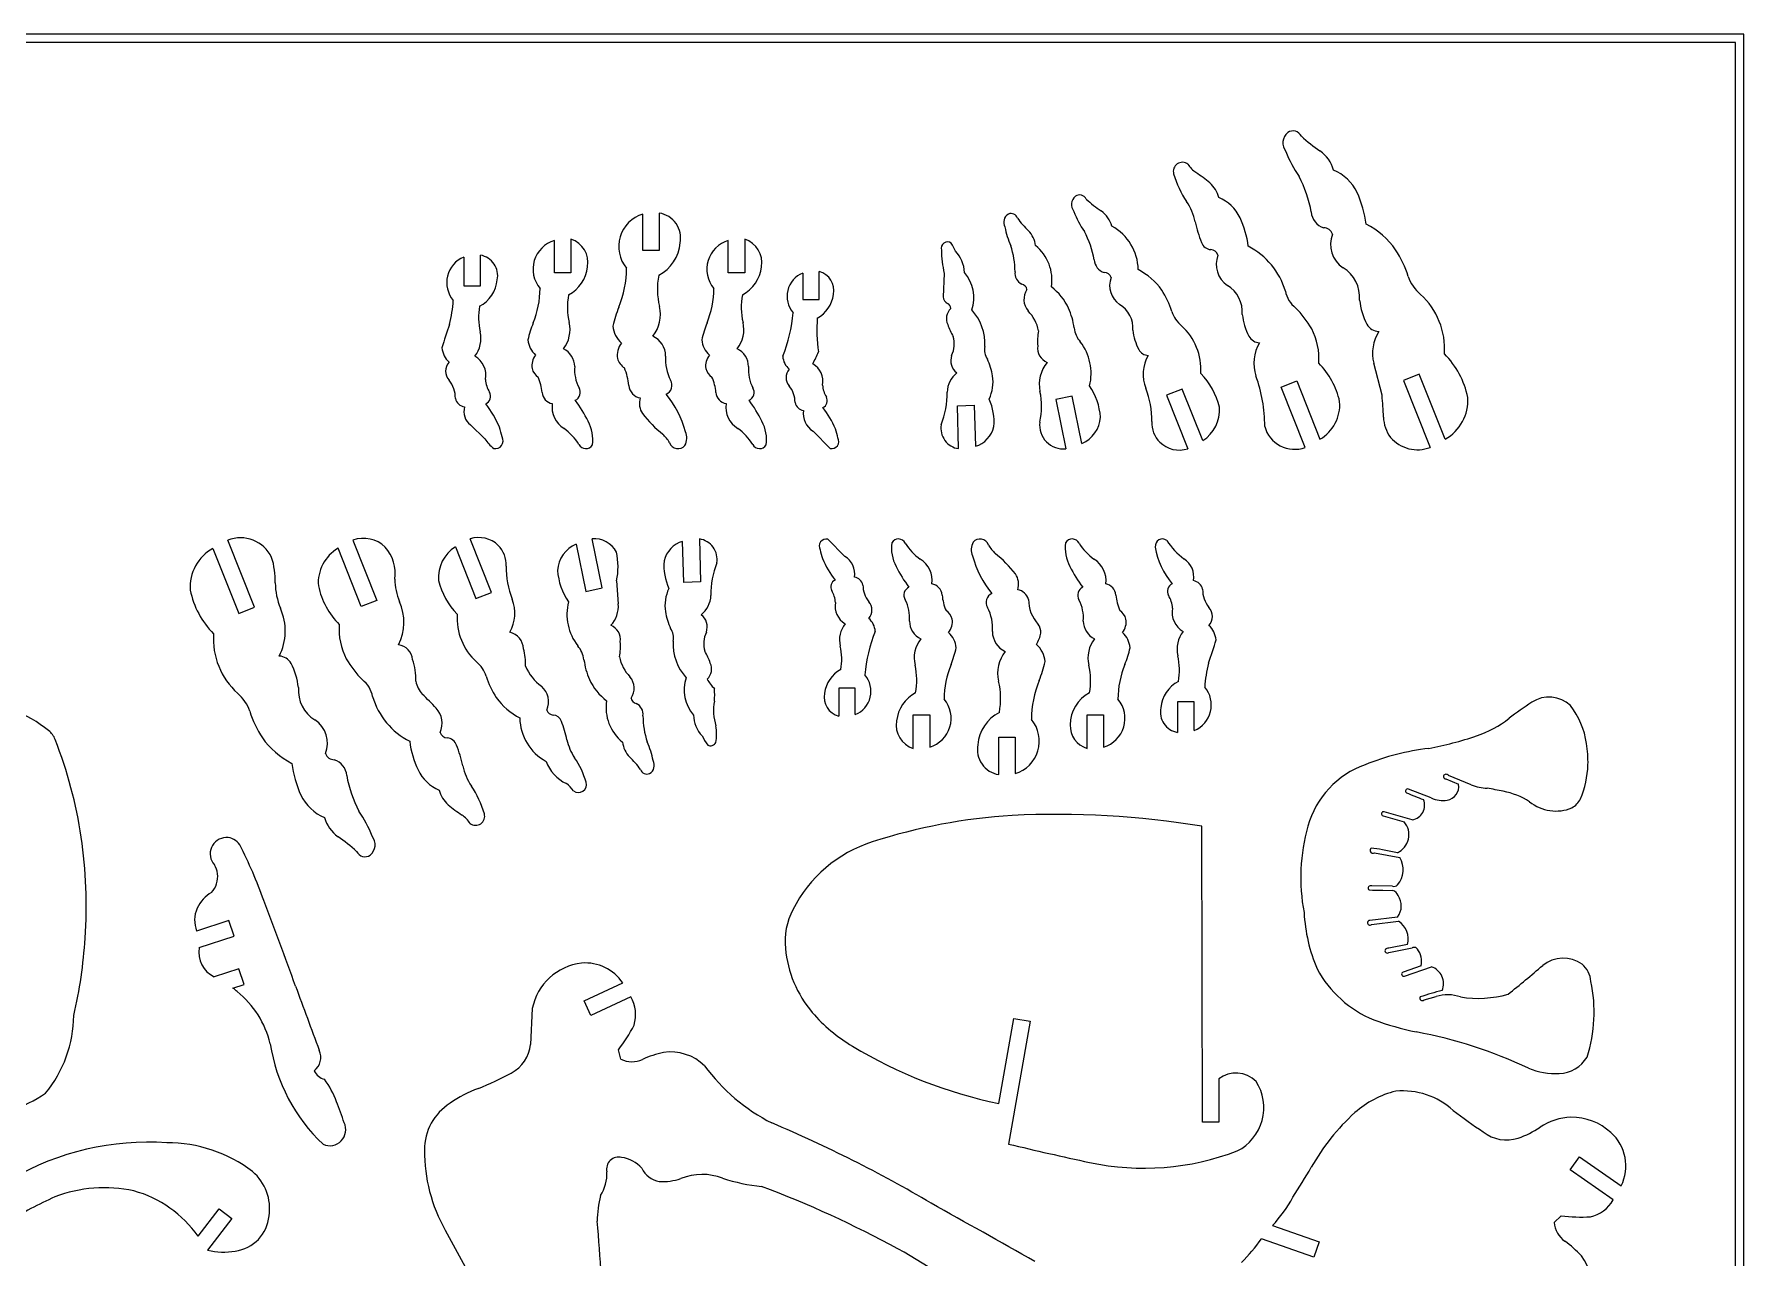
# Model space of a CAD drawing. Extents: x 0 to 427, y 0 to 340.
# Drawn here: x 210.9 to 426.7, y 185.9 to 340.3 of the extents above; entities that cross this region are included whole.
import ezdxf

# ---------------------------------------------------------------- set-up
doc = ezdxf.new("R2010")
doc.units = 0
doc.header["$MEASUREMENT"] = 0
doc.layers.add('RED', color=1, linetype='CONTINUOUS')
doc.layers.add('WHITE', color=7, linetype='CONTINUOUS')

msp = doc.modelspace()

# ---------------------------------------------------------------- linework, layer by layer
at = {"layer": 'RED', "linetype": 'Continuous'}
for p, q in [((425.684122, 339.305709), (1.04, 339.305709)), ((425.684122, 1.04), (425.684122, 339.305709))]:
    msp.add_line(p, q, dxfattribs=at)
at = {"layer": 'WHITE', "linetype": 'Continuous'}
for p, q in [((426.724122, 340.345709), (0, 340.345709)), ((426.724122, 0), (426.724122, 340.345709)), ((287.754454, 313.024105), (287.754454, 317.630223)), ((289.834454, 317.769395), (289.834454, 313.024105)), ((276.60593, 310.207153), (276.605929, 314.294255)), ((278.685932, 314.466641), (278.685933, 310.207153)), ((289.834454, 313.024105), (287.754454, 313.024105)), ((298.544427, 310.207153), (298.544426, 314.294255)), ((300.62443, 314.466641), (300.62443, 310.207153)), ((265.158375, 312.202811), (265.158376, 308.563991)), ((267.279976, 308.563991), (267.279976, 312.450267)), ((278.685933, 310.207153), (276.60593, 310.207153)), ((300.62443, 310.207153), (298.544427, 310.207153)), ((307.939538, 310.191872), (307.939538, 306.855697)), ((310.019538, 306.855697), (310.019538, 310.385817)), ((325.811424, 310.154773), (325.685432, 307.190168)), ((265.158376, 308.563991), (267.279976, 308.563991)), ((307.939538, 306.855697), (310.019538, 306.855697)), ((381.062342, 294.76041), (380.024182, 298.797182)), ((368.322499, 295.779913), (370.293269, 296.565567)), ((371.352913, 288.178284), (368.322499, 295.779913)), ((370.293269, 296.565567), (373.228034, 289.203868)), ((385.750419, 297.41402), (383.779649, 296.628365)), ((383.779649, 296.628365), (387.14741, 288.180522)), ((389.021797, 289.207947), (385.750419, 297.41402)), ((327.460624, 293.443269), (329.581252, 293.5075)), ((329.581252, 293.5075), (329.738197, 288.325781)), ((341.948389, 294.643981), (339.871132, 294.212484)), ((339.871132, 294.212484), (341.16241, 287.996184)), ((343.18926, 288.670347), (341.948389, 294.643981)), ((355.825825, 295.552162), (353.855056, 294.766508)), ((353.855056, 294.766508), (356.546781, 288.014461)), ((358.423337, 289.036446), (355.825825, 295.552162)), ((327.62475, 288.024468), (327.460624, 293.443269)), ((267.823529, 289.27681), (265.999814, 291.018272)), ((311.402364, 288.056365), (309.253379, 290.220912)), ((238.739444, 268.019097), (235.371684, 276.46694)), ((251.16618, 276.469178), (254.196594, 268.86755)), ((268.664037, 269.880954), (265.972312, 276.633001)), ((282.647961, 270.434979), (281.356683, 276.651278)), ((292.937841, 271.139963), (292.780896, 276.321681)), ((294.894343, 276.622994), (295.058469, 271.204193)), ((311.116729, 276.591097), (313.265714, 274.426551)), ((233.497296, 275.439515), (236.768674, 267.233443)), ((252.225824, 268.081896), (249.291059, 275.443595)), ((264.095756, 275.611016), (266.693268, 269.095301)), ((279.329834, 275.977115), (280.570704, 270.003481)), ((266.693268, 269.095301), (268.664037, 269.880954)), ((280.570704, 270.003481), (282.647961, 270.434979)), ((284.436647, 271.32766), (284.661633, 268.418657)), ((295.058469, 271.204193), (292.937841, 271.139963)), ((236.768674, 267.233443), (238.739444, 268.019097)), ((254.196594, 268.86755), (252.225824, 268.081896)), ((314.579555, 257.791766), (312.499555, 257.791766)), ((312.499555, 257.791766), (312.499555, 254.261645)), ((314.579555, 254.455591), (314.579555, 257.791766)), ((357.360717, 256.083471), (355.239117, 256.083471)), ((355.239117, 256.083471), (355.239117, 252.197196)), ((357.360718, 252.444652), (357.360717, 256.083471)), ((321.894664, 250.180821), (321.894663, 254.440309)), ((321.894663, 254.440309), (323.974666, 254.440309)), ((323.974666, 254.440309), (323.974667, 250.353208)), ((343.833161, 250.180821), (343.833161, 254.440309)), ((343.833161, 254.440309), (345.913163, 254.440309)), ((345.913163, 254.440309), (345.913164, 250.353208)), ((332.684639, 246.878067), (332.684639, 251.623357)), ((332.684639, 251.623357), (334.764639, 251.623357)), ((334.764639, 251.623357), (334.764639, 247.01724)), ((389.120855, 246.328883), (390.729138, 245.654686)), ((392.330318, 245.569871), (389.471153, 246.768431)), ((387.276625, 243.932933), (384.391563, 245.048155)), ((381.010252, 242.0008), (381.005374, 241.983445)), ((384.883105, 241.183989), (381.332605, 242.181726)), ((358.381528, 202.998325), (358.326661, 240.353235)), ((381.1863, 241.661092), (383.871042, 240.906645)), ((382.999573, 237.011753), (381.104276, 237.37544)), ((380.09693, 237.018072), (383.295243, 236.40435)), ((382.395002, 232.794832), (379.79129, 232.826382)), ((381.145825, 232.269129), (382.433061, 232.253531)), ((383.02287, 228.897699), (379.503776, 228.469884)), ((235.524447, 228.458928), (231.435788, 227.120773)), ((236.171429, 226.482109), (235.524447, 228.458928)), ((379.751193, 227.95518), (383.144605, 228.367717)), ((231.756226, 225.03708), (236.171429, 226.482109)), ((384.28764, 225.430869), (381.905142, 224.971009)), ((381.921517, 224.423388), (384.853107, 224.989231)), ((236.790247, 222.363602), (233.665141, 221.340803)), ((237.43723, 220.386783), (236.790247, 222.363602)), ((386.002804, 222.741503), (383.713992, 221.937735)), ((383.893178, 221.427483), (387.285649, 222.618826)), ((236.0233, 219.924026), (237.43723, 220.386783)), ((280.343333, 218.299689), (285.229939, 220.57918)), ((383.553977, 221.604507), (383.559949, 221.587498)), ((281.200658, 216.461816), (280.343333, 218.299689)), ((286.259097, 218.821462), (281.200658, 216.461816)), ((386.365451, 218.433899), (387.899721, 218.863123)), ((273.811081, 217.337878), (273.598433, 212.817149)), ((332.712244, 205.367337), (334.606265, 216.108865)), ((334.606265, 216.108865), (336.654665, 215.747677)), ((336.654665, 215.747677), (333.920072, 200.239031)), ((285.000435, 210.944762), (284.684958, 212.12214)), ((360.453482, 208.478078), (360.461526, 203.00138)), ((360.461526, 203.00138), (358.381528, 202.998325)), ((404.825392, 196.979751), (405.988374, 198.641153)), ((405.988374, 198.641153), (411.257775, 194.952572)), ((410.250126, 193.182437), (404.825392, 196.979751)), ((231.616649, 188.590906), (234.27976, 192.059507)), ((234.27976, 192.059507), (235.888331, 190.824483)), ((235.888331, 190.824483), (232.830835, 186.842211)), ((367.228877, 189.939507), (373.131158, 187.896411)), ((402.799373, 190.33412), (403.661273, 191.19602)), ((262.813987, 189.363648), (265.356136, 184.732272)), ((372.467777, 185.979979), (365.851168, 188.270344)), ((373.131158, 187.896411), (372.467777, 185.979979))]:
    msp.add_line(p, q, dxfattribs=at)
for centre, radius, start, end in [((369.811407, 326.916535), 1.216301, 27.972053, 122.565668), ((370.266914, 326.620336), 1.725773, 130.038771, 219.005743), ((383.068264, 340.276378), 17.663078, 226.391738, 236.14856), ((355.857516, 323.027835), 1.141847, 51.990316, 196.337736), ((360.23086, 326.459923), 4.459093, 214.605463, 233.406655), ((382.448984, 330.638124), 14.454272, 200.67782, 214.834161), ((370.732402, 322.034581), 4.358837, 15.442485, 55.053441), ((366.78683, 326.231607), 12.531055, 196.337743, 214.037508), ((344.883259, 303.925875), 22.809452, 50.693935, 56.198197), ((356.664622, 318.678209), 3.938099, 15.480945, 47.36101), ((356.470369, 314.990418), 15.932653, 10.537422, 27.639966), ((372.727347, 317.902068), 5.734645, 25.432425, 67.370412), ((343.241943, 318.83865), 1.380618, 130.038743, 219.00577), ((342.877539, 319.075611), 0.97304, 27.971964, 122.56567), ((353.48306, 329.763532), 14.130523, 226.39177, 236.14855), ((358.473965, 314.965528), 5.16118, 25.432425, 67.370407), ((365.063097, 314.470281), 14.131246, 7.649983, 24.653269), ((288.96871, 313.547631), 4.25934, 106.563672, 219.968228), ((289.307651, 314.586167), 3.226524, 349.520209, 80.603093), ((334.513143, 316.595159), 1.208041, 120.038784, 209.00575), ((334.235137, 316.854717), 0.851411, 17.972054, 112.565678), ((352.987662, 322.052909), 11.563485, 200.67784, 214.834098), ((343.614334, 315.170045), 3.487071, 15.442486, 55.053434), ((350.464935, 315.206798), 7.165408, 11.633894, 34.037507), ((374.360373, 318.026496), 2.229404, 183.145999, 252.909689), ((343.399438, 317.884112), 10.11801, 190.67783, 204.834143), ((344.997874, 324.453091), 12.364127, 216.391722, 226.148566), ((334.27662, 313.377316), 3.051186, 5.442487, 45.053451), ((332.204684, 309.534706), 12.746148, 10.537448, 27.639958), ((343.93629, 310.525684), 6.347735, 0.883295, 61.39366), ((373.194075, 320.01127), 16.06611, 192.069949, 201.781844), ((351.57614, 311.876919), 12.718121, 7.649983, 24.65327), ((373.721665, 314.746474), 1.14918, 18.406469, 90.821017), ((378.109724, 313.811251), 3.54396, 158.51359, 236.342203), ((374.207209, 307.011705), 10.52918, 35.470205, 62.502888), ((277.683363, 310.671688), 3.779399, 106.563682, 219.968222), ((277.753204, 311.52558), 3.085421, 349.8799, 72.404103), ((287.383996, 314.446437), 5.115935, 297.681395, 354.985898), ((299.621861, 310.671688), 3.779399, 106.563682, 219.968222), ((299.691702, 311.52558), 3.085421, 349.8799, 72.404101), ((326.216748, 313.31437), 0.802882, 53.417998, 195.7867), ((337.623021, 313.123247), 12.178902, 180.128462, 194.107328), ((314.606256, 307.118084), 13.890391, 24.892999, 29.50497), ((324.317865, 310.150774), 4.032564, 1.412484, 44.254721), ((323.588617, 310.254916), 11.152862, 0.537426, 17.639962), ((333.848374, 309.326318), 5.554271, 350.883305, 51.393652), ((359.540802, 314.485194), 1.338639, 198.991621, 266.258813), ((359.3874, 312.139208), 1.012357, 18.001441, 86.258815), ((359.840097, 305.206654), 9.422795, 16.665582, 62.568474), ((372.321158, 306.123765), 12.585944, 16.818456, 33.779748), ((266.475155, 308.991101), 3.471166, 112.293307, 220.295297), ((266.779624, 309.837508), 2.660236, 349.114673, 79.158927), ((276.277215, 311.469217), 4.539474, 297.681388, 353.856849), ((272.642005, 310.854162), 13.062413, 337.730539, 359.813265), ((298.215712, 311.469217), 4.539474, 297.681388, 353.856849), ((346.516712, 311.963578), 1.783524, 183.146001, 252.909671), ((363.317333, 311.283721), 3.188872, 158.507318, 236.330444), ((373.836924, 307.114453), 4.401057, 355.689892, 58.361259), ((265.20761, 309.732568), 4.203216, 297.681396, 354.574369), ((299.251821, 308.162626), 9.651801, 169.533075, 193.104618), ((309.1468, 307.247283), 3.182465, 112.293309, 220.295306), ((309.40271, 308.000449), 2.46383, 348.130159, 75.501574), ((324.777725, 307.102198), 4.760802, 340.883291, 41.393647), ((336.290418, 310.173287), 1.560582, 173.145992, 242.909729), ((335.451417, 307.989791), 0.804426, 8.406445, 80.820987), ((346.005744, 309.339559), 0.919345, 18.406506, 90.820986), ((349.515507, 308.591318), 2.834554, 158.507328, 236.330427), ((346.39418, 303.151746), 8.423344, 35.470203, 62.502888), ((359.472032, 305.257192), 3.96105, 355.719182, 58.368593), ((389.083477, 311.320142), 4.964461, 198.25084, 230.276482), ((250.116106, 307.338691), 13.724312, 344.608372, 357.525736), ((263.196328, 308.281722), 11.590563, 337.730559, 359.813248), ((286.807781, 305.893463), 8.564244, 169.53308, 193.104606), ((285.134826, 308.281722), 11.590563, 337.730559, 359.813248), ((308.746274, 305.893463), 8.564239, 169.533076, 193.104617), ((307.984678, 307.927082), 3.85363, 297.6814, 353.542308), ((326.57772, 307.174463), 0.892426, 178.991622, 246.258828), ((338.091463, 306.849041), 2.232657, 145.694031, 219.958871), ((334.845945, 302.59869), 7.370426, 25.470204, 52.502888), ((344.885355, 302.441399), 10.068739, 16.818449, 33.779769), ((372.171564, 308.496614), 3.356321, 190.08364, 233.046031), ((387.223091, 307.861682), 9.061903, 186.831995, 207.120824), ((379.662052, 300.610278), 9.302657, 356.122583, 47.800558), ((274.95814, 304.569833), 7.92986, 169.533083, 193.104595), ((298.566817, 300.270841), 14.939433, 157.847945, 167.491285), ((285.588802, 304.949743), 4.383971, 321.571197, 13.514979), ((287.996199, 306.699335), 18.784077, 338.078281, 355.388445), ((330.32076, 303.1371), 20.591981, 176.164555, 188.088359), ((327.867887, 304.431832), 1.78995, 134.146376, 204.714989), ((325.946704, 305.73977), 0.674905, 358.001435, 66.258815), ((324.649585, 301.293569), 6.281864, 356.665586, 42.568476), ((332.839343, 301.939299), 4.961715, 11.191838, 44.469815), ((333.437831, 302.21583), 8.810164, 6.818456, 23.779743), ((346.097464, 303.234405), 3.52093, 355.719168, 58.368627), ((358.295186, 306.598488), 3.971558, 198.250781, 230.276515), ((371.525168, 305.930242), 8.160837, 186.817297, 207.082636), ((360.73021, 296.499435), 13.250486, 30.172953, 44.668119), ((298.869211, 290.812176), 37.785414, 160.063726, 164.760198), ((263.732691, 301.930153), 3.601839, 321.5712, 13.514971), ((286.199848, 298.890958), 13.255946, 157.847903, 167.491327), ((274.684303, 303.042607), 3.889985, 321.571195, 13.514983), ((287.213198, 303.763008), 3.24136, 184.538127, 228.660148), ((287.837709, 299.690573), 2.79788, 0.378049, 64.932687), ((308.138345, 298.890958), 13.255946, 157.847903, 167.491327), ((296.622799, 303.042608), 3.889986, 321.5712, 13.51497), ((342.694866, 310.275196), 17.724314, 201.833117, 207.157971), ((323.768747, 301.218981), 3.300429, 334.162033, 17.019637), ((344.215932, 301.608612), 6.636554, 168.758788, 185.335284), ((345.624836, 303.760511), 3.475123, 188.250838, 220.276481), ((356.81136, 303.83267), 7.254078, 186.817297, 207.082635), ((350.758054, 298.030603), 7.442126, 356.122584, 47.800561), ((365.680615, 303.011537), 1.629509, 209.270515, 267.440867), ((365.178238, 299.476399), 7.916073, 355.36529, 27.725877), ((380.734736, 304.619857), 1.810565, 209.414407, 267.440859), ((384.960123, 300.079175), 5.099708, 147.608487, 194.55952), ((265.067279, 300.955138), 2.663074, 184.538093, 228.660183), ((276.12565, 301.989588), 2.876111, 184.538004, 228.660228), ((276.679803, 298.37604), 2.482615, 0.378033, 64.932698), ((286.922347, 299.817931), 2.389041, 140.753409, 189.609327), ((298.064147, 301.989588), 2.876111, 184.538004, 228.660228), ((298.618301, 298.376041), 2.482614, 0.378028, 64.93271), ((280.82805, 313.001054), 31.780242, 333.299023, 336.325101), ((333.124928, 300.542862), 2.237542, 170.08357, 213.04606), ((339.563575, 300.7297), 1.972895, 172.373865, 246.581715), ((337.82821, 297.52271), 6.511858, 346.122579, 37.800569), ((351.616202, 301.238267), 1.448452, 209.270515, 267.440851), ((369.908132, 298.793086), 5.0203, 148.93444, 198.422091), ((381.081169, 292.233596), 11.038138, 11.814038, 44.57926), ((264.581212, 297.810938), 1.711978, 138.035423, 221.974182), ((265.183433, 297.291758), 2.763667, 349.006791, 60.262092), ((275.867589, 298.489047), 2.119849, 140.753469, 189.609301), ((275.642614, 298.663505), 1.938514, 195.815475, 235.70398), ((284.053169, 297.984603), 4.907778, 175.233446, 207.806056), ((286.668815, 300.014547), 2.184691, 195.815516, 235.703872), ((278.860093, 295.3794), 7.160788, 4.980459, 23.281504), ((296.147408, 299.249428), 5.531009, 175.233438, 207.806057), ((297.806086, 298.489047), 2.119849, 140.753469, 189.609301), ((297.581111, 298.663505), 1.938514, 195.815475, 235.70398), ((305.991666, 297.984603), 4.907778, 175.233446, 207.806056), ((307.856018, 299.87968), 2.441583, 184.538097, 228.660182), ((307.410378, 296.996987), 1.569591, 138.035423, 221.974183), ((307.962512, 296.520988), 2.533809, 349.006773, 60.262099), ((328.592888, 299.13533), 1.962745, 160.807661, 232.246624), ((323.221851, 295.635873), 8.833651, 10.172952, 24.66813), ((342.186785, 296.150959), 4.390173, 140.907045, 191.769798), ((355.78096, 297.385479), 4.865787, 150.367971, 201.007561), ((365.878351, 291.785982), 10.070285, 12.422377, 44.439566), ((260.356265, 294.348705), 3.753016, 0.285179, 38.129584), ((271.483119, 297.010936), 3.595172, 183.926566, 211.349158), ((268.713784, 294.550649), 6.353912, 4.980458, 23.281509), ((278.773018, 295.126775), 1.097714, 294.453553, 31.18787), ((287.715338, 296.133355), 1.726569, 184.39413, 260.916329), ((290.196739, 296.028689), 1.237111, 294.453554, 31.187868), ((290.652281, 294.550649), 6.353912, 4.980458, 23.281509), ((300.711515, 295.126775), 1.097714, 294.453553, 31.187869), ((303.536816, 293.822708), 3.440881, 0.285229, 38.129542), ((313.738239, 296.263521), 3.296151, 183.926551, 211.349195), ((329.43349, 295.024451), 3.274094, 128.592809, 177.625475), ((326.687152, 296.486615), 5.277382, 335.36529, 7.725879), ((337.352828, 291.3807), 8.196305, 4.220167, 33.973479), ((341.429304, 291.670978), 10.582258, 358.740564, 22.034897), ((351.657937, 291.168124), 9.111429, 13.183974, 44.261936), ((347.9406, 290.939644), 18.310368, 359.682841, 20.014781), ((265.489097, 294.681811), 1.415234, 192.836687, 260.515127), ((267.483399, 294.631855), 1.0595, 295.485527, 28.693184), ((258.368747, 286.131388), 12.186389, 22.185108, 38.247265), ((276.571217, 295.219644), 1.532014, 184.393976, 260.916468), ((279.431622, 293.256812), 3.134743, 171.745974, 238.922236), ((265.960733, 284.096079), 16.63235, 26.37315, 37.094317), ((289.609193, 293.728456), 2.276716, 162.09419, 214.405446), ((281.243118, 287.056037), 12.295032, 14.609318, 39.656664), ((298.509714, 295.219644), 1.532014, 184.393976, 260.916468), ((301.370119, 293.256812), 3.134743, 171.745974, 238.922236), ((287.89923, 284.096079), 16.63235, 26.37315, 37.094317), ((308.242753, 294.128113), 1.297527, 192.836681, 260.515128), ((310.071187, 294.082311), 0.97138, 295.48554, 28.693199), ((315.135442, 295.019813), 11.027657, 338.901209, 0.728911), ((324.789949, 291.363144), 7.304865, 355.591907, 23.59312), ((328.723432, 293.361556), 9.359109, 347.795405, 11.674913), ((370.659314, 293.572439), 5.067813, 300.455527, 4.298323), ((302.347985, 288.179022), 78.989017, 2.78103, 4.779442), ((386.27756, 294.113309), 5.620801, 299.224228, 3.87844), ((267.287696, 292.69663), 2.115544, 163.826025, 232.499313), ((276.3417, 289.125942), 5.098573, 352.894668, 27.553525), ((299.853176, 301.859256), 15.350485, 217.84171, 231.421965), ((298.280198, 289.125942), 5.098573, 352.894668, 27.553525), ((310.612666, 292.453392), 2.613738, 171.309399, 238.664072), ((301.714601, 286.288833), 11.172844, 22.185111, 38.247254), ((340.862042, 290.997019), 3.01583, 172.646618, 275.715983), ((341.592019, 292.278535), 3.945909, 293.877584, 355.717245), ((355.454561, 291.273969), 3.449476, 177.268013, 224.733278), ((356.03511, 292.862726), 4.510438, 301.970936, 4.877703), ((385.763998, 292.146997), 4.522056, 181.717095, 216.561252), ((271.428243, 291.452056), 4.210186, 211.108665, 233.692863), ((269.150022, 289.011793), 0.976428, 257.29863, 29.938126), ((262.100622, 287.967648), 8.042688, 10.976982, 20.110421), ((273.203396, 284.347162), 7.746059, 32.990947, 53.476655), ((285.313804, 284.973508), 6.966993, 33.295539, 44.524555), ((291.29957, 289.364742), 2.004357, 332.362579, 23.28806), ((295.141893, 284.347162), 7.746059, 32.990947, 53.476655), ((311.599195, 288.929676), 0.895217, 257.298623, 29.938127), ((305.136102, 287.972374), 7.373769, 10.97698, 20.11042), ((327.972691, 290.590898), 2.589908, 169.787027, 262.279274), ((328.790426, 291.558633), 3.368917, 286.339486, 347.015726), ((370.016105, 291.837478), 3.895735, 194.861482, 290.068693), ((385.540902, 292.368687), 4.485709, 220.536319, 290.985946), ((280.569783, 288.993884), 0.969394, 206.262562, 329.046263), ((292.207396, 289.156648), 1.128696, 198.522178, 320.253688), ((302.50828, 288.993884), 0.969394, 206.262562, 329.046263), ((355.466385, 291.373356), 3.528375, 225.744695, 287.830496), ((236.967738, 272.379918), 4.387612, 25.947219, 111.33152), ((252.507946, 272.755774), 3.948379, 46.217404, 109.866331), ((267.052708, 273.274107), 3.528375, 45.744695, 107.830496), ((281.623599, 273.497493), 3.16506, 27.864049, 94.837619), ((293.728667, 273.088829), 3.368917, 106.339486, 167.015726), ((294.546402, 274.056564), 2.589908, 349.787027, 82.279274), ((310.919898, 275.717786), 0.895217, 77.298623, 209.938127), ((320.010813, 275.653579), 0.969394, 26.262562, 149.046263), ((331.219524, 275.282721), 2.004357, 152.362579, 203.28806), ((330.311697, 275.490815), 1.128696, 18.522178, 140.253688), ((341.94931, 275.653579), 0.969394, 26.262562, 149.046263), ((353.336402, 275.726279), 0.896715, 51.730263, 187.668218), ((361.727361, 281.54929), 9.359499, 213.156697, 232.678665), ((236.241533, 270.534154), 5.620801, 119.224228, 183.87844), ((231.375043, 271.313874), 9.994448, 358.618396, 17.382368), ((251.859779, 271.075024), 5.067813, 120.455527, 184.298323), ((251.40084, 272.234665), 5.109509, 352.30185, 41.29162), ((266.483983, 271.784736), 4.510438, 121.970936, 184.877703), ((267.064532, 273.373494), 3.449476, 357.268013, 44.733278), ((280.927074, 272.368927), 3.945909, 113.877584, 175.717245), ((276.472188, 273.119617), 8.163561, 347.319934, 13.149476), ((317.382992, 276.675089), 7.373769, 190.97698, 200.11042), ((320.804492, 278.35863), 11.172844, 202.185111, 218.247254), ((311.906427, 272.194071), 2.613738, 351.309399, 58.664072), ((324.238896, 275.52152), 5.098573, 172.894668, 207.553525), ((327.3772, 280.300301), 7.746059, 212.990947, 233.476655), ((321.148974, 271.390651), 3.134743, 351.745974, 58.922236), ((341.275975, 277.591426), 12.295032, 194.609318, 219.656664), ((337.205289, 279.673954), 6.966993, 213.295539, 224.524555), ((322.665917, 262.788207), 15.350485, 37.84171, 51.421965), ((346.177393, 275.52152), 5.098573, 172.894668, 207.553525), ((349.315697, 280.300301), 7.746059, 212.990947, 233.476655), ((343.087471, 271.390651), 3.134743, 351.745974, 58.922236), ((361.783361, 277.093661), 9.453346, 189.050366, 220.358205), ((354.618713, 271.834529), 2.686462, 349.859377, 57.735035), ((281.089789, 272.976484), 10.582258, 178.740564, 202.034897), ((285.166265, 273.266762), 8.196305, 184.220167, 213.973479), ((297.729144, 273.284319), 7.304865, 175.591907, 203.59312), ((307.383651, 269.62765), 11.027658, 158.901209, 180.728911), ((334.619863, 280.551383), 16.63235, 206.37315, 217.094317), ((332.909901, 270.919006), 2.276716, 342.09419, 34.405446), ((356.55836, 280.551383), 16.63235, 206.37315, 217.094317), ((241.437924, 272.413866), 11.038138, 191.814038, 224.57926), ((249.834225, 271.14432), 8.46794, 180.483278, 202.662234), ((256.640742, 272.86148), 10.070285, 192.422377, 224.439566), ((264.04716, 271.629366), 7.583274, 180.597968, 202.68672), ((270.861157, 273.479339), 9.111429, 193.183974, 224.261936), ((295.831941, 268.160847), 5.277382, 155.36529, 187.725879), ((312.447906, 270.565151), 0.97138, 115.48554, 208.693198), ((308.780854, 268.383942), 3.296151, 3.926551, 31.349195), ((314.27634, 270.51935), 1.297527, 12.836681, 80.515128), ((318.982277, 270.824754), 3.440881, 180.285229, 218.129542), ((321.807578, 269.520687), 1.097714, 114.453553, 211.187869), ((324.009379, 269.427819), 1.532014, 4.393976, 80.916468), ((332.322355, 268.618774), 1.237111, 114.453554, 211.187868), ((334.748418, 268.465001), 1.784412, 17.390267, 79.410543), ((343.746075, 269.520687), 1.097714, 114.453553, 211.18787), ((345.947876, 269.427819), 1.532014, 4.393976, 80.916468), ((355.035694, 270.015608), 1.0595, 115.485527, 208.693184), ((357.029996, 269.965651), 1.415234, 12.836687, 80.515127), ((362.162829, 270.298758), 3.753016, 180.285179, 218.129584), ((235.619082, 265.021007), 7.01113, 332.984815, 24.080091), ((251.28973, 266.129986), 6.310016, 332.984814, 24.080095), ((266.738133, 267.261984), 4.865787, 330.367971, 21.007561), ((284.690884, 267.124752), 6.511858, 166.122579, 217.800569), ((281.103136, 268.134876), 3.569795, 317.608492, 4.559527), ((293.085603, 269.623011), 3.274094, 308.592809, 357.625475), ((314.556581, 268.126475), 2.533809, 169.006773, 240.262099), ((315.108716, 267.650476), 1.569591, 318.035423, 41.974183), ((316.527427, 266.662859), 4.907778, 355.233446, 27.806056), ((331.866812, 270.096814), 6.353912, 184.980458, 203.281509), ((324.937982, 265.983957), 1.938514, 15.815475, 55.70398), ((326.371686, 265.398035), 5.531009, 355.233438, 27.806057), ((340.905414, 268.908998), 4.455044, 178.851116, 223.443696), ((338.465924, 266.662859), 4.907778, 355.233446, 27.806056), ((353.80531, 270.096814), 6.353912, 184.980458, 203.281509), ((346.876479, 265.983957), 1.938514, 15.815475, 55.70398), ((351.035974, 267.636526), 3.595172, 3.926566, 31.349158), ((357.33566, 267.355705), 2.763667, 169.006791, 240.262092), ((357.937881, 266.836524), 1.711978, 318.035423, 41.974182), ((257.340855, 265.171064), 7.916073, 175.36529, 207.725877), ((271.761039, 266.61686), 7.442126, 176.122584, 227.800561), ((282.955518, 263.917762), 1.972895, 352.373865, 66.581715), ((299.297242, 269.011589), 8.833651, 190.172952, 204.66813), ((293.926205, 265.512133), 1.962745, 340.807661, 52.246624), ((315.886666, 263.87386), 3.302272, 141.571206, 193.514952), ((314.663075, 264.767782), 2.441583, 4.538097, 48.660182), ((323.900792, 266.271422), 2.482614, 180.378028, 244.93271), ((324.713007, 266.158416), 2.119849, 320.753469, 9.609301), ((336.201611, 264.802802), 1.80163, 358.304892, 35.363842), ((345.83929, 266.271422), 2.482615, 180.378033, 244.932698), ((346.651505, 266.158416), 2.119849, 320.753469, 9.609301), ((357.451814, 263.692324), 2.663074, 4.538093, 48.660183), ((242.857041, 264.037185), 9.302657, 176.122583, 227.800558), ((256.603114, 261.174773), 2.111636, 5.952163, 81.60964), ((270.444334, 262.663016), 2.254738, 2.373864, 76.581695), ((278.303161, 263.038851), 6.636554, 348.758788, 5.335284), ((289.394165, 264.104601), 2.237542, 350.08357, 33.04606), ((297.869508, 263.353894), 6.281864, 176.665586, 222.568476), ((298.750346, 263.428481), 3.300429, 154.162033, 197.019637), ((334.522894, 257.948128), 18.784077, 158.078281, 175.388445), ((325.896294, 261.604854), 3.889986, 141.5712, 193.51497), ((324.454946, 262.657875), 2.876111, 4.538004, 48.660228), ((334.681385, 264.956889), 2.79788, 180.378049, 244.932688), ((333.556104, 265.651688), 4.536952, 329.045637, 348.530198), ((335.305896, 260.884454), 3.24136, 4.538127, 48.660148), ((347.83479, 261.604855), 3.889985, 141.571195, 193.514983), ((346.393444, 262.657875), 2.876111, 4.538004, 48.660228), ((358.786402, 262.71731), 3.601839, 141.5712, 193.514971), ((323.649882, 273.835286), 37.785414, 340.063726, 344.760198), ((241.784358, 260.027605), 1.810565, 29.414407, 87.440859), ((261.788883, 268.148027), 13.250486, 210.172953, 224.668119), ((252.12458, 259.004532), 6.999197, 357.192514, 19.959472), ((264.223908, 258.048975), 3.971558, 18.250781, 50.276515), ((265.382553, 260.750522), 7.584636, 358.758788, 15.335275), ((276.894257, 260.886952), 3.475123, 8.250838, 40.276481), ((289.081262, 262.431633), 8.810164, 186.818456, 203.779743), ((289.679751, 262.708164), 4.961715, 191.191838, 224.469815), ((279.824227, 254.372266), 17.724314, 21.833117, 27.157971), ((305.594855, 261.453725), 7.270318, 349.533074, 13.104612), ((314.380748, 265.756505), 13.255946, 337.847903, 347.491327), ((336.930291, 259.69772), 4.383971, 141.571197, 193.514979), ((323.952277, 264.376622), 14.939433, 337.847945, 347.491285), ((336.319245, 265.756505), 13.255946, 337.847903, 347.491327), ((347.560953, 260.077629), 7.92986, 349.533083, 13.104595), ((235.296002, 256.78578), 9.061903, 6.831995, 27.120824), ((277.633738, 262.206063), 10.068739, 196.818449, 213.779769), ((278.252465, 262.636074), 5.670523, 201.191833, 234.469857), ((284.42763, 257.798421), 2.232657, 325.694031, 39.958871), ((297.741368, 257.545265), 4.760802, 160.883291, 221.393647), ((294.651206, 260.215631), 1.78995, 314.146376, 24.714989), ((314.534416, 256.72038), 3.85363, 117.6814, 173.542308), ((313.372293, 257.400179), 3.182465, 292.293309, 40.295306), ((313.772819, 258.753999), 8.564239, 349.533076, 13.104617), ((337.384267, 256.36574), 11.590563, 157.730559, 179.813248), ((335.711312, 258.753999), 8.564244, 349.53308, 13.104606), ((359.322765, 256.36574), 11.590563, 157.730559, 179.813248), ((372.402988, 257.308771), 13.724312, 164.608372, 177.525736), ((233.435616, 253.32732), 4.964461, 18.25084, 50.276482), ((248.682169, 257.53301), 4.401057, 175.689892, 238.361259), ((250.347529, 256.150848), 3.356321, 10.08364, 53.046031), ((262.521364, 259.324077), 3.469796, 191.005026, 221.672355), ((241.851359, 237.523122), 26.586414, 41.833111, 47.157978), ((273.315602, 256.06788), 2.551609, 335.694038, 49.958846), ((287.673148, 262.048773), 7.370426, 205.470204, 232.502888), ((299.692888, 260.823206), 4.240465, 206.498343, 226.93597), ((289.304962, 256.951797), 7.532279, 353.886582, 5.893131), ((313.116383, 256.647013), 2.46383, 168.130159, 255.501574), ((324.303381, 253.178246), 4.539474, 117.681388, 173.856849), ((323.267272, 256.484837), 9.651801, 349.533075, 13.104618), ((349.877088, 253.793301), 13.062413, 157.730539, 179.813265), ((346.241878, 253.178246), 4.539474, 117.681388, 180), ((357.311483, 254.914894), 4.203216, 117.681396, 174.574369), ((356.043938, 255.656362), 3.471166, 292.293307, 40.295297), ((201.505467, 238.330517), 18.047494, 51.418898, 84.342231), ((250.197935, 258.523698), 12.585944, 196.818456, 213.779748), ((262.678996, 259.440809), 9.422795, 196.665582, 242.568474), ((259.752698, 253.36622), 2.684925, 334.146377, 44.714975), ((276.124913, 261.495717), 8.423344, 215.470203, 242.502888), ((276.49686, 255.295711), 0.899872, 198.001423, 266.258815), ((288.670719, 255.321144), 5.554271, 170.883305, 231.393652), ((287.067676, 256.657671), 0.804426, 188.406445, 260.820987), ((286.228675, 254.474175), 1.560582, 353.145992, 62.909729), ((303.293425, 254.971668), 6.604912, 169.726529, 197.168873), ((322.897232, 253.975775), 3.779399, 286.563682, 39.968222), ((335.135097, 250.201026), 5.115935, 117.681395, 174.985898), ((344.83573, 253.975775), 3.779399, 286.563682, 39.968222), ((355.739469, 254.809954), 2.660236, 169.114673, 259.158927), ((423.026998, 220.174318), 42.612912, 122.755529, 127.478809), ((402.14269, 252.75888), 3.91072, 46.361565, 123.731824), ((396.631955, 249.261684), 10.364982, 8.551585, 37.622863), ((244.409369, 250.836212), 3.54396, 338.51359, 56.342203), ((278.582804, 254.121779), 6.347735, 180.883295, 241.39366), ((276.360504, 253.210391), 1.189901, 18.99162, 86.258833), ((264.224261, 248.298323), 14.280986, 12.069949, 21.781845), ((298.930476, 254.392546), 11.152862, 180.537426, 197.639962), ((297.968133, 254.429016), 3.798377, 180.47864, 224.528524), ((291.275662, 251.991137), 5.799521, 349.490461, 10.238413), ((322.827391, 253.121882), 3.085421, 169.8799, 252.404101), ((333.550383, 251.099832), 4.25934, 286.563672, 39.968228), ((344.689259, 253.045439), 2.989806, 177.454086, 253.361089), ((388.851621, 264.279788), 13.185921, 288.360433, 308.713279), ((211.074004, 250.324928), 2.704, 21.285464, 51.418897), ((160.100375, 230.466037), 57.409452, 355.765949, 21.285464), ((248.311885, 257.635757), 10.52918, 215.470205, 242.502888), ((270.942953, 252.770543), 12.718121, 187.649983, 204.65327), ((263.131693, 252.508255), 1.012357, 198.001441, 266.258815), ((262.978291, 250.162269), 1.338639, 18.991621, 86.258813), ((249.325018, 244.636193), 16.06611, 12.069949, 21.781844), ((284.42794, 252.568965), 6.369251, 191.633894, 214.037507), ((288.242473, 251.270146), 3.051186, 185.442487, 225.053451), ((279.119656, 246.76335), 10.11801, 10.67783, 24.834143), ((299.791736, 253.667462), 4.914494, 202.770511, 218.494607), ((296.300973, 251.281523), 0.761232, 242.14718, 332.778325), ((333.211442, 250.061295), 3.226524, 169.520209, 260.603093), ((378.022178, 296.52923), 47.205023, 280.924636, 288.505825), ((390.950858, 248.409136), 16.109692, 358.8859, 8.545511), ((257.455996, 250.177182), 14.131246, 187.649983, 204.653269), ((248.797428, 249.900989), 1.14918, 198.406469, 270.821017), ((248.15872, 246.620967), 2.229404, 3.145999, 72.909689), ((280.288018, 250.32077), 5.064503, 200.478652, 244.52852), ((269.91959, 242.769134), 11.138716, 16.337743, 34.037507), ((277.521219, 240.194371), 12.364127, 36.391722, 46.148566), ((288.00595, 248.052303), 1.208041, 300.038784, 29.00575), ((390.626763, 218.996611), 31.396946, 96.691356, 111.888476), ((266.048724, 249.657044), 15.932653, 190.537422, 207.639966), ((264.045128, 249.681934), 5.16118, 205.432425, 247.370407), ((272.054158, 249.440665), 7.165408, 191.633894, 214.037507), ((288.283956, 247.792745), 0.851411, 197.972054, 292.565678), ((382.825419, 237.265415), 11.544716, 109.762241, 164.437888), ((389.126199, 246.655109), 0.326269, 166.576812, 269.061413), ((389.154156, 246.500137), 0.415294, 40.243292, 146.252116), ((394.337313, 248.628735), 12.731347, 337.756821, 357.601376), ((249.791746, 246.745394), 5.734645, 205.432425, 247.370412), ((265.854471, 245.969254), 3.938099, 195.480945, 227.36101), ((255.732263, 238.415855), 12.531055, 16.337743, 34.037508), ((275.747118, 242.566187), 3.963639, 34.605462, 53.406655), ((279.634535, 245.616931), 1.014976, 231.990317, 16.337749), ((384.297537, 244.793457), 0.2715, 69.737539, 232.003857), ((436.734786, 375.843086), 141.411988, 248.161365, 249.100959), ((388.74639, 246.949038), 3.355159, 244.019764, 279.249214), ((388.97211, 245.386935), 1.777312, 280.161226, 8.664557), ((394.793702, 252.261564), 7.130709, 249.790042, 266.392805), ((388.86849, 210.101774), 35.468569, 77.80051, 81.117624), ((394.610261, 235.444078), 9.488699, 57.60642, 79.35177), ((240.070109, 234.009338), 14.454272, 20.67782, 34.834161), ((277.635834, 260.721588), 22.809452, 230.693935, 236.198197), ((262.288233, 238.18754), 4.459093, 34.605463, 53.406655), ((266.661577, 241.619627), 1.141847, 231.990316, 16.337736), ((338.570036, 171.180547), 70.653535, 93.403152, 108.015192), ((340.158382, 131.667712), 110.193599, 80.50997, 93.007989), ((381.257014, 241.912731), 0.261387, 164.304022, 254.303948), ((381.261892, 241.930086), 0.261387, 74.304022, 164.303948), ((384.602156, 243.002237), 1.839825, 278.783661, 23.454653), ((403.021839, 247.580098), 5.299351, 231.094722, 292.306308), ((403.267979, 245.462674), 3.297642, 302.365144, 329.911245), ((251.786691, 242.612882), 4.358837, 195.442485, 235.053441), ((394.330597, 233.895995), 23.532612, 164.05014, 190.879149), ((381.929511, 239.296115), 2.522567, 295.099752, 39.676234), ((235.20877, 236.878119), 2.054547, 91.67205, 222.152743), ((235.189461, 236.918623), 2.013579, 32.893445, 91.156473), ((186.871283, 212.296801), 56.23321, 19.390491, 27.21291), ((239.450829, 224.371085), 17.663078, 46.391738, 56.14856), ((252.25218, 238.027127), 1.725773, 310.038771, 39.005743), ((321.857542, 222.210819), 16.95675, 107.639901, 153.328153), ((379.905553, 237.325776), 0.362363, 128.018474, 301.879669), ((378.06871, 223.47622), 14.22684, 77.680143, 83.487299), ((231.320793, 234.033549), 2.782226, 6.922983, 31.791139), ((252.707686, 237.730927), 1.216301, 207.972053, 302.565668), ((380.823383, 234.865859), 2.911538, 319.203831, 31.898229), ((231.120745, 233.986381), 2.986587, 317.939444, 7.358674), ((235.404599, 228.233594), 4.28347, 118.844624, 155.599625), ((-255.398379, 40.396379), 530.709082, 19.800848, 21.044064), ((379.57042, 232.559958), 0.276789, 145.896979, 240.586788), ((379.664354, 232.373873), 0.469975, 74.330355, 133.435008), ((381.022391, 257.498016), 25.229189, 266.391469, 270.280321), ((382.575786, 233.387117), 0.619261, 253.026228, 316.843591), ((382.021691, 231.149734), 1.177961, 23.569963, 69.560253), ((381.14165, 230.314599), 2.355122, 323.013614, 33.683566), ((235.036649, 228.477888), 3.84811, 156.648923, 200.650736), ((314.414285, 225.795955), 8.697306, 152.42243, 185.796723), ((392.251201, 230.583161), 21.060541, 183.072037, 203.038254), ((379.532726, 228.166982), 0.304282, 95.459404, 315.887527), ((381.646266, 226.093695), 2.723269, 345.913099, 56.619371), ((160.937491, 229.457245), 56.508029, 346.723449, 356.72339), ((235.167805, 224.457904), 3.460393, 170.364881, 244.262634), ((320.247778, 226.253922), 14.547836, 185.270721, 220.211753), ((381.7302, 224.65765), 0.302458, 145.068622, 309.237852), ((381.955001, 224.112532), 0.859924, 93.323962, 123.35182), ((385.120358, 224.589256), 0.481044, 33.072736, 123.749669), ((383.497073, 223.281902), 2.563342, 347.829691, 37.765234), ((280.861559, 215.936874), 7.188327, 96.591761, 168.761121), ((280.497673, 217.389457), 5.706897, 33.981427, 94.636327), ((385.412338, 229.117499), 14.255493, 208.381869, 247.723895), ((386.583054, 220.492497), 2.239401, 337.488298, 71.715087), ((306.164855, 332.735289), 145.416905, 308.641173, 310.883961), ((403.927644, 219.607741), 4.102433, 54.53709, 129.025773), ((404.354452, 220.570467), 3.077913, 3.868202, 50.607728), ((842.523032, 436.901228), 636.616323, 199.903349, 200.681018), ((383.800599, 221.691113), 0.261387, 109.349941, 199.349876), ((383.806571, 221.674105), 0.261387, 199.349801, 289.349876), ((389.305666, 216.911489), 18.52765, 342.115797, 12.045859), ((226.281298, 207.546685), 15.751354, 49.251055, 51.794296), ((229.140655, 210.176666), 11.900999, 13.260381, 51.415501), ((282.292501, 216.571475), 4.560299, 343.17939, 29.563365), ((386.14407, 218.645692), 0.306375, 146.266882, 316.268126), ((400.458944, 174.754432), 46.407779, 104.739298, 108.297365), ((389.351635, 214.204624), 4.879516, 70.653743, 107.310688), ((393.183838, 232.607999), 13.976142, 260.878016, 285.714269), ((200.265339, 216.61086), 15.670433, 320.516331, 359.521878), ((324.344648, 229.854905), 20.001589, 220.512365, 239.577695), ((392.741001, 250.434197), 36.782297, 249.747483, 258.460016), ((268.08524, 224.771975), 20.870288, 322.690743, 332.860558), ((374.462905, 156.471367), 58.944372, 64.817613, 79.324006), ((262.586724, 216.30863), 22.125511, 188.845236, 226.690233), ((244.924192, 211.190591), 2.190003, 308.33902, 23.694917), ((268.935362, 213.330304), 4.691222, 298.333568, 353.720068), ((293.333828, 198.14443), 13.966814, 102.176537, 113.719317), ((291.278984, 205.739827), 6.122392, 45.751078, 98.368987), ((344.295127, 262.203956), 58.004866, 238.764673, 258.481278), ((248.096399, 210.358347), 2.018336, 206.022559, 254.856177), ((286.37215, 213.816654), 3.182667, 244.46924, 294.967906), ((314.885852, 224.261249), 23.951142, 216.170896, 243.123242), ((403.054157, 218.65185), 9.509904, 248.338265, 272.299092), ((403.318717, 213.343226), 4.195255, 271.597265, 329.623254), ((239.020387, 201.967366), 10.70466, 19.768227, 37.003421), ((272.299129, 192.733012), 15.45215, 110.055672, 124.982994), ((250.379654, 248.077268), 44.082377, 292.149896, 298.127788), ((362.616378, 205.623555), 3.581399, 44.746696, 127.151525), ((360.065442, 204.817318), 6.08492, 296.559861, 33.150167), ((200.433411, 224.707178), 21.643056, 277.840342, 303.439251), ((218.644295, 192.941468), 32.971625, 17.649645, 22.553978), ((267.154272, 199.498773), 6.967214, 122.216643, 180.193613), ((385.756825, 194.991193), 12.284371, 103.922342, 131.429068), ((383.652936, 197.454201), 9.498752, 47.755905, 95.144975), ((248.238529, 202.058185), 2.026471, 245.864026, 25.742046), ((237.820421, 46.417124), 169.921992, 59.463761, 67.057148), ((396.397394, 183.598863), 27.870314, 132.333289, 150.548415), ((448.268947, 281.631682), 96.655049, 232.954242, 235.716519), ((405.069317, 196.443718), 7.170024, 91.283757, 124.403895), ((405.019879, 196.339464), 7.273329, 47.345404, 90.876005), ((396.775164, 205.561748), 4.805125, 232.113375, 287.767437), ((393.991147, 213.069762), 12.809647, 289.378441, 303.268712), ((406.145048, 197.453886), 5.691797, 333.930603, 48.074229), ((225.293735, 166.173851), 34.301054, 86.040497, 120.118474), ((227.795965, 182.83706), 17.556481, 52.43674, 90.436322), ((280.793841, 199.431646), 20.606789, 179.878821, 209.24708), ((284.705014, 197.067182), 1.526166, 75.619838, 192.585824), ((284.53266, 194.428275), 4.154013, 41.594697, 82.372322), ((424.213738, 574.45296), 384.953259, 256.434461, 257.995646), ((351.004577, 230.159587), 32.96248, 257.995646, 290.942172), ((234.549337, 192.089901), 6.111599, 351.451189, 49.739454), ((278.141048, 196.457906), 5.082012, 327.528205, 3.121368), ((290.42064, 198.532073), 3.089988, 205.826115, 259.116987), ((295.240349, 189.37615), 7.029943, 68.438267, 112.297735), ((254.720495, 266.229889), 136.14586, 327.719039, 329.583836), ((219.802907, 177.472134), 17.259217, 77.593155, 111.22158), ((219.571397, 180.16813), 14.698002, 34.963596, 74.452191), ((290.098954, 203.595466), 8.102035, 268.148874, 287.780267), ((305.052764, 218.375236), 23.5957, 252.15972, 264.421778), ((253.493356, 64.70345), 139.19766, 61.476592, 69.272309), ((228.319938, 159.402656), 37.212615, 113.375738, 123.774744), ((294.911046, 190.443739), 12.907729, 165.252841, 179.704157), ((-1018.793367, -2209.239253), 2751.939244, 60.478179, 60.790742), ((352.56608, 203.300351), 19.83708, 317.659999, 330.454088), ((406.318282, 195.492616), 4.560299, 283.17939, 329.563365), ((235.647746, 191.644816), 4.966953, 277.808332, 354.64652), ((-44.176746, 162.338838), 327.394536, 3.719938, 4.936275), ((405.957926, 190.575921), 3.167796, 184.377714, 234.91993), ((406.316493, 211.896714), 20.870288, 262.690743, 272.860558), ((344.851155, 203.482553), 25.930906, 315.433365, 324.080785), ((395.658759, 176.474268), 14.2951, 42.388691, 53.621969), ((234.848484, 194.805475), 8.214893, 255.782197, 280.337073), ((289.213237, 131.025818), 63.869125, 48.473921, 61.220177), ((401.430487, 182.292353), 6.12335, 346.181933, 38.585845)]:
    msp.add_arc(centre, radius, start, end, dxfattribs=at)

doc.saveas('drawing.dxf')
